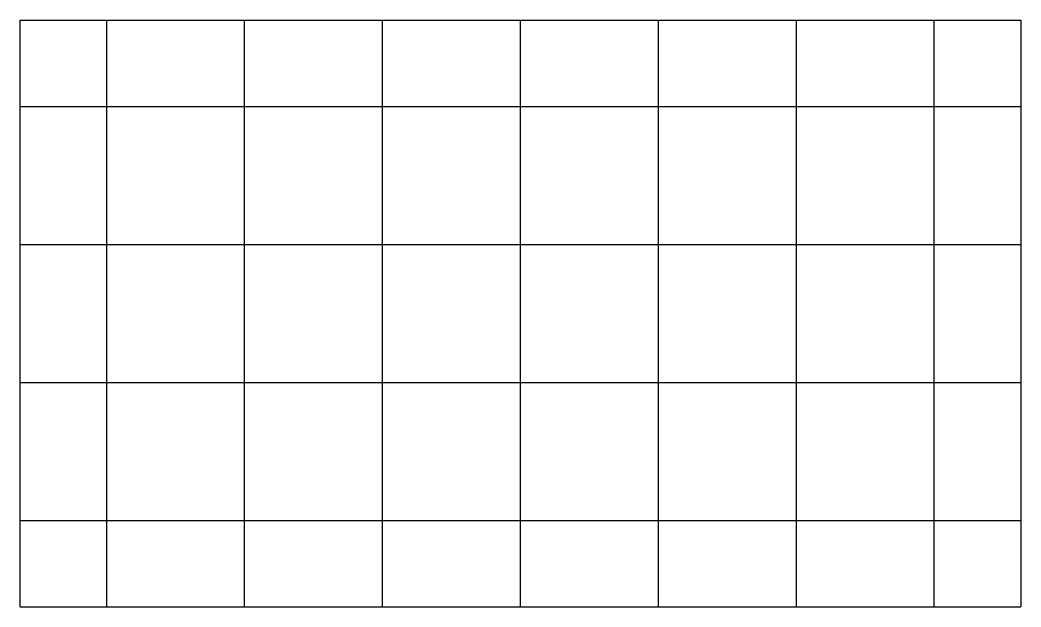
# Model space of a CAD drawing. Header units: millimetres. Extents: x 0 to 142, y 0 to 83.
import ezdxf

# ---------------------------------------------------------------- set-up
doc = ezdxf.new("R2010")
doc.units = ezdxf.units.MM
doc.layers.get('0').update_dxf_attribs({"lineweight": 25, "true_color": 0xffffff})

msp = doc.modelspace()

# ---------------------------------------------------------------- linework, layer by layer
for p, q in [((0, 0), (0, 83)), ((0, 83), (141.5, 83)), ((12.25, 0.04), (12.25, 83)), ((31.75, 0), (31.75, 83)), ((51.25, 0), (51.25, 83)), ((70.75, 0), (70.75, 83)), ((90.25, 0), (90.25, 83)), ((109.75, 0), (109.75, 83)), ((129.25, 0), (129.25, 83)), ((141.5, 83), (141.5, 0)), ((0, 70.75), (141.5, 70.75)), ((0, 51.25), (141.5, 51.25)), ((0, 31.75), (141.5, 31.75)), ((0, 12.25), (141.5, 12.25)), ((0, 0), (141.5, 0)), ((90.25, 0), (90.25, 0))]:
    msp.add_line(p, q)

doc.saveas('drawing.dxf')
